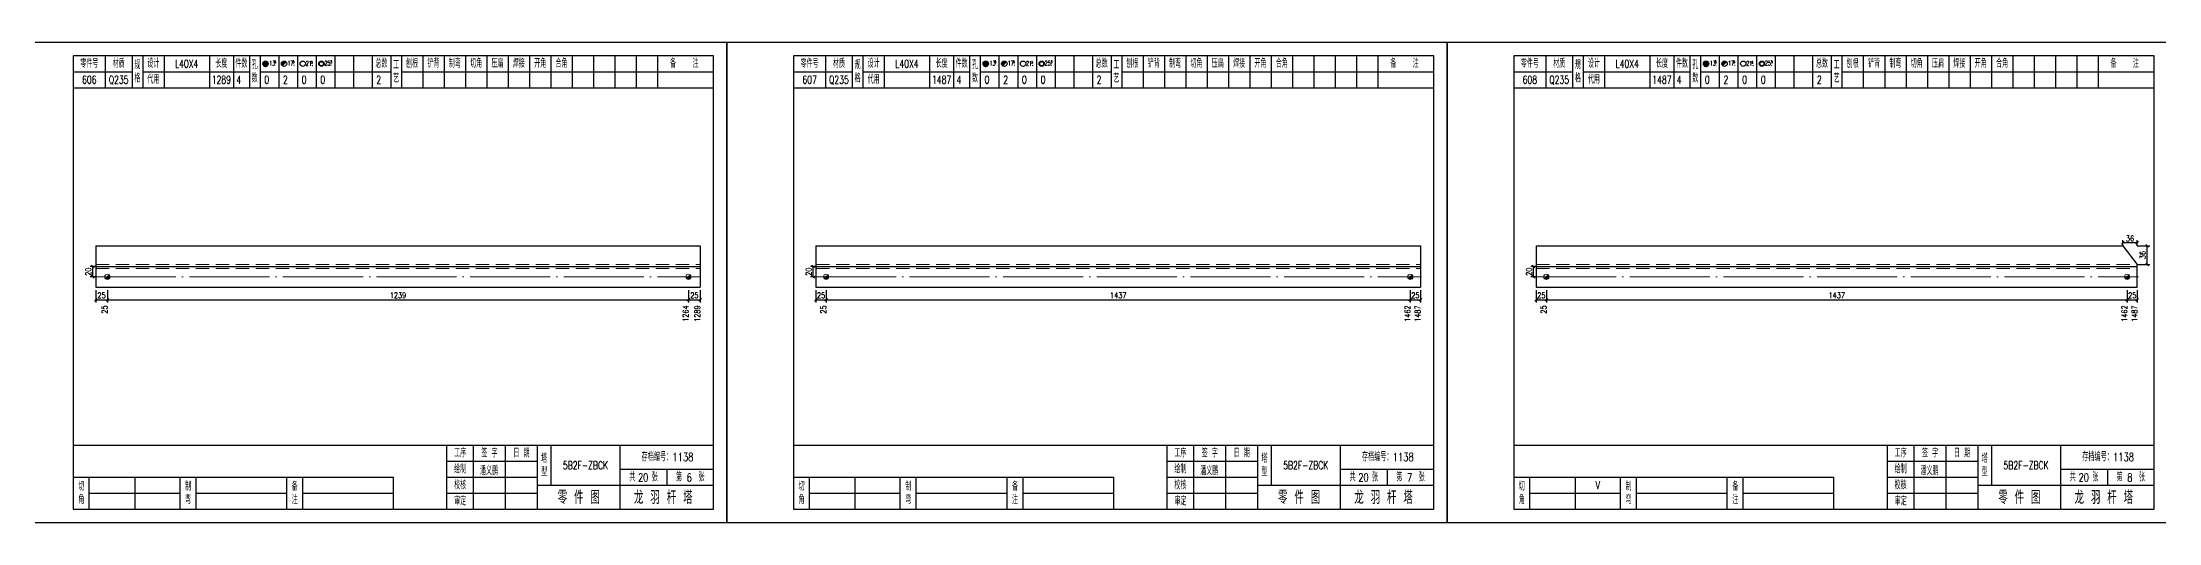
# Model space of a CAD drawing. Header units: millimetres. Extents: x 0 to 30240, y -10896 to -1348.
# Drawn here: x 1363 to 2157, y -4617 to -4437 of the extents above; entities that cross this region are included whole.
import ezdxf
from ezdxf.enums import TextEntityAlignment as Align

# ---------------------------------------------------------------- set-up
doc = ezdxf.new("R2010")
doc.units = ezdxf.units.MM
doc.header["$LTSCALE"] = 20
doc.header["$PDMODE"] = 1
doc.linetypes.add('DASHDOT2X', pattern=[1.75, 1.5, -0.125, 0, -0.125])
doc.linetypes.add('HIDDEN', pattern=[0.375, 0.25, -0.125])
for name, color, linetype, lineweight in [('1', 7, 'Continuous', 25), ('11', 3, 'Continuous', 13), ('2', 1, 'HIDDEN', 13), ('5', 1, 'Continuous', 13), ('7', 2, 'DASHDOT2X', 13)]:
    doc.layers.add(name, color=color, linetype=linetype, lineweight=lineweight)
doc.styles.get("Standard").update_dxf_attribs({"font": 'simplex', "width": 0.7, "bigfont": 'gbhzfs.shx'})
doc.styles.add('SYMBOL_TXT', font='txt.shx', dxfattribs={"width": 0.6})
doc.styles.add('TITLE_TXT', font='simplex.shx', dxfattribs={"width": 0.75, "height": 2.5, "bigfont": 'gbhzfs.shx'})
doc.dimstyles.get("Standard").update_dxf_attribs({"dimtxt": 2.1, "dimasz": 1, "dimexe": 1.05, "dimexo": 0, "dimgap": 0.63, "dimtad": 1, "dimzin": 0, "dimdsep": 46, "dimtxsty": 'standard', "dimblk": 'OBLIQUE', "dimblk1": 'OBLIQUE', "dimblk2": 'OBLIQUE', "dimcen": 0.09, "dimadec": 0, "dimazin": 0, "dimtfac": 1, "dimtdec": 1, "dimtix": 1, "dimtmove": 0, "dimatfit": 3, "dimfxl": 0, "dimtolj": 1, "dimtzin": 0, "dimarcsym": 0})
pattern_1 = [(0, (-3, 0), (0, 0.0125), [])]

# ---------------------------------------------------------------- blocks, each defined once
blk = doc.blocks.new('M12_HOLE')
h = blk.add_hatch()
h.set_pattern_fill('LINE', scale=0.1, style=0)
h.set_pattern_definition(pattern_1)
h.paths.add_polyline_path([(-5, 0, 1), (-1, 0, 1)])
at = {"color": 7}
blk.add_circle((-3, 0), 2, dxfattribs=at)
at = {"color": 7, "attachment_point": 1, "style": 'SYMBOL_TXT'}
for s, insert, char_height, width in [('13\\f??|b0|i0|c0|p54;.', (-0.1, 2.1), 3.5, 5.707), ('5', (3.7, 2.3), 1.8, 2.931)]:
    blk.add_mtext(s, dxfattribs=dict(at, insert=insert, char_height=char_height, width=width))
blk = doc.blocks.new('M16_HOLE')
h = blk.add_hatch()
h.set_pattern_fill('LINE', scale=0.1, style=0)
h.set_pattern_definition(pattern_1)
h.paths.add_polyline_path([(-1.6, 1.4, 0.668179), (-5, 0, 0.198912), (-4.4, -1.4)])
at = {"color": 7}
blk.add_circle((-3, 0), 2, dxfattribs=at)
at = {"color": 7, "attachment_point": 1, "style": 'SYMBOL_TXT'}
for s, insert, char_height, width in [('17.', (-0.4, 2.1), 3.5, 6.316), ('5', (3.6, 2.3), 1.8, 1.822)]:
    blk.add_mtext(s, dxfattribs=dict(at, insert=insert, char_height=char_height, width=width))
blk = doc.blocks.new('M20_HOLE')
at = {"color": 7}
blk.add_circle((-3, 0), 2, dxfattribs=at)
at = {"color": 7, "attachment_point": 1, "style": 'SYMBOL_TXT'}
for s, insert, char_height, width in [('21.', (-0.7, 2), 3.5, 6.074), ('5', (3.3, 2), 1.8, 1.458)]:
    blk.add_mtext(s, dxfattribs=dict(at, insert=insert, char_height=char_height, width=width))
blk = doc.blocks.new('M24_HOLE')
at = {"color": 7}
for radius in [2, 1.5]:
    blk.add_circle((-3, 0), radius, dxfattribs=at)
at = {"color": 7, "attachment_point": 1, "style": 'SYMBOL_TXT'}
for s, insert, char_height, width in [('25.', (-0.7, 2.1), 3.5, 2.429), ('5', (3.9, 2.3), 1.8, 1.944)]:
    blk.add_mtext(s, dxfattribs=dict(at, insert=insert, char_height=char_height, width=width))
blk = doc.blocks.new('JgCard')
for p, q in [((270, 180), (0, 180)), ((0, 180), (0, 0)), ((265, 175), (25, 175)), ((25, 175), (25, 5)), ((37, 175), (37, 163)), ((47, 175), (47, 163)), ((51, 175), (51, 163)), ((59, 175), (59, 163)), ((76, 175), (76, 163)), ((85, 175), (85, 163)), ((91, 175), (91, 163)), ((95, 175), (95, 163)), ((102, 175), (102, 163)), ((109, 175), (109, 163)), ((116, 175), (116, 163)), ((123, 175), (123, 163)), ((130, 175), (130, 163)), ((137, 175), (137, 163)), ((144, 175), (144, 163)), ((148, 175), (148, 163)), ((156, 175), (156, 163)), ((164, 175), (164, 163)), ((172, 175), (172, 163)), ((180, 175), (180, 163)), ((188, 175), (188, 163)), ((196, 175), (196, 163)), ((204, 175), (204, 163)), ((212, 175), (212, 163)), ((220, 175), (220, 163)), ((228, 175), (228, 163)), ((236, 175), (236, 163)), ((244, 175), (244, 163)), ((265, 5), (265, 175)), ((270, 0), (270, 180)), ((25, 169), (47, 169)), ((51, 169), (91, 169)), ((95, 169), (144, 169)), ((148, 169), (265, 169)), ((25, 163), (265, 163)), ((25, 29), (265, 29)), ((165, 5), (165, 29)), ((175, 5), (175, 29)), ((187, 5), (187, 29)), ((199, 5), (199, 29)), ((204, 29), (204, 14)), ((230, 5), (230, 29)), ((25, 17), (145, 17)), ((31, 5), (31, 17)), ((48, 17), (48, 5)), ((65, 5), (65, 17)), ((71, 5), (71, 17)), ((105, 5), (105, 17)), ((111, 5), (111, 17)), ((145, 5), (145, 17)), ((165, 23), (199, 23)), ((165, 17), (199, 17)), ((230, 20), (265, 20)), ((247.5, 20), (247.5, 14)), ((31, 11), (65, 11)), ((71, 11), (105, 11)), ((111, 11), (145, 11)), ((165, 11), (199, 11)), ((199, 14), (265, 14)), ((0, 0), (270, 0)), ((25, 5), (265, 5))]:
    blk.add_line(p, q)
blk.add_lwpolyline([(96.03, 171.99, -1), (98.03, 171.99, -1)], format="xyb", close=True)
blk.add_point((145, 96))
at = {"xscale": 0.5, "yscale": 0.5, "zscale": 0.5}
for name, p in [('M12_HOLE', (98.53, 171.99)), ('M16_HOLE', (105.5, 172)), ('M20_HOLE', (112.5, 172)), ('M24_HOLE', (119.5, 172))]:
    blk.add_blockref(name, p, dxfattribs=at)
at = {"style": 'TITLE_TXT', "width": 0.75}
for s, height, p in [('存档编号：1138', 3.076, (238.02, 23.07)), ('潘义鹏', 3, (177.45, 17.91)), ('龙 羽 杆 塔', 5, (235.17, 6.97))]:
    blk.add_text(s, height=height, dxfattribs=at).set_placement(p)
at = {"attachment_point": 5, "style": 'TITLE_TXT'}
for s, insert, char_height, width in [('零件号', (31, 172), 3, 15), ('材质', (42, 172), 3, 8), ('规格', (49, 169), 3, 4), ('代用', (55, 166), 3, 8), ('设计', (55, 172), 3, 8), ('长度', (80.5, 172), 3, 8), ('件数', (88, 172), 3, 6), ('孔数', (93, 169), 3, 4), ('总数', (140.5, 172), 3, 7), ('工\\P艺', (146, 169), 3, 4), ('刨根', (152, 172), 3, 8), ('铲背', (160, 172), 3, 8), ('制弯', (168, 172), 3, 8), ('切角', (176, 172), 3, 8), ('压扁', (184, 172), 3, 8), ('焊接', (192, 172), 3, 8), ('开角', (200, 172), 3, 8), ('合角', (208, 172), 3, 8), ('备    注', (254, 172), 3, 22), ('工序', (170, 26), 3, 10), ('签 字', (181, 26), 3, 12), ('日 期', (193, 26), 3, 12), ('塔\\P型', (201.5, 21.5), 3, 5), ('绘制', (170, 20), 3, 10), ('共    张', (238.75, 17), 3, 17.5), ('第    张', (256.25, 17), 3, 17.5), ('切\\P角', (28, 11), 3, 6), ('制\\P弯', (68, 11), 3, 6), ('备\\P注', (108, 11), 3, 6), ('校核', (170, 14), 3, 10), ('审定', (170, 8), 3, 10), ('零 件 图', (214.5, 9.5), 5, 31)]:
    blk.add_mtext(s, dxfattribs=dict(at, insert=insert, char_height=char_height, width=width))
blk = doc.blocks.new('M16')
for p, q in [((-0.71, -0.71), (0.71, 0.71)), ((-0.4, 0), (0.4, 0)), ((0, 0.4), (0, -0.4))]:
    blk.add_line(p, q)
blk.add_circle((0, 0), 1)
for radius in [0.8, 0.6, 0.4, 0.2]:
    blk.add_arc((0, 0), radius, 225, 45)
blk = doc.blocks.new('_Oblique')
at = {"color": 0, "linetype": 'ByBlock', "lineweight": -2}
blk.add_line((-0.5, -0.5), (0.5, 0.5), dxfattribs=at)
blk = doc.blocks.new('*D2975')
at = {"layer": '11', "color": 0, "lineweight": -2}
for p, q in [((2143.25, -4513.48), (2143.25, -4511.38)), ((2148.7, -4512.43), (2143.25, -4512.43)), ((2148.7, -4513.48), (2148.7, -4511.38))]:
    blk.add_line(p, q, dxfattribs=at)
at = {"layer": 'Defpoints', "color": 0}
for p in [(2143.25, -4512.43), (2143.25, -4513.48), (2148.7, -4513.48)]:
    blk.add_point(p, dxfattribs=at)
at = {"layer": '11', "color": 0, "lineweight": -2, "rotation": 180}
blk.add_blockref('_Oblique', (2143.25, -4512.43), dxfattribs=at)
at = {"layer": '11', "color": 0, "lineweight": -2}
blk.add_blockref('_Oblique', (2148.7, -4512.43), dxfattribs=at)
at = {"layer": '11', "color": 0, "insert": (2145.97, -4510.75), "char_height": 2.1, "attachment_point": 5}
blk.add_mtext('\\A1;36', dxfattribs=at)

msp = doc.modelspace()

# ---------------------------------------------------------------- linework, layer by layer
at = {"layer": '1'}
for p, q in [((1383.4, -4513.482), (1383.4, -4529.022)), ((1383.4, -4513.482), (1610, -4513.482)), ((1610, -4513.482), (1610, -4529.022)), ((1653.4, -4513.482), (1653.4, -4529.022)), ((1653.4, -4513.482), (1880, -4513.482)), ((1880, -4513.482), (1880, -4529.022)), ((1923.4, -4513.482), (1923.4, -4529.022)), ((1923.4, -4513.482), (2143.246, -4513.482)), ((2143.246, -4513.482), (2148.7, -4520.475)), ((1383.4, -4521.252), (1610, -4521.252)), ((1653.4, -4521.252), (1880, -4521.252)), ((1923.4, -4521.252), (2148.7, -4521.252)), ((2148.7, -4521.252), (2148.7, -4520.475)), ((2148.7, -4529.022), (2148.7, -4521.252)), ((1383.4, -4529.022), (1610, -4529.022)), ((1653.4, -4529.022), (1880, -4529.022)), ((1923.4, -4529.022), (2148.7, -4529.022))]:
    msp.add_line(p, q, dxfattribs=at)
at = {"layer": '2'}
for p, q in [((1383.4, -4520.475), (1610, -4520.475)), ((1653.4, -4520.475), (1880, -4520.475)), ((1923.4, -4520.475), (2148.7, -4520.475)), ((1383.4, -4522.029), (1610, -4522.029)), ((1653.4, -4522.029), (1880, -4522.029)), ((1923.4, -4522.029), (2148.7, -4522.029))]:
    msp.add_line(p, q, dxfattribs=at)
at = {"layer": '7'}
for p, q in [((1383.4, -4525.137), (1609.819, -4525.137)), ((1653.4, -4525.137), (1880.365, -4525.137)), ((1923.4, -4525.137), (2149.096, -4525.137))]:
    msp.add_line(p, q, dxfattribs=at)

# ---------------------------------------------------------------- block references
at = {"layer": '1'}
for p in [(1350, -4617.252), (1620, -4617.252), (1890, -4617.252)]:
    msp.add_blockref('JgCard', p, dxfattribs=at)
at = {"layer": '5'}
for p in [(1387.795, -4525.137), (1605.619, -4525.137), (1657.209, -4525.137), (1876.165, -4525.137), (1927.188, -4525.137), (2144.896, -4525.137)]:
    msp.add_blockref('M16', p, dxfattribs=at)

# ---------------------------------------------------------------- texts
at = {"style": 'TITLE_TXT', "width": 0.75}
for s, p in [('20', (1586.702, -4601.79)), ('6', (1604.929, -4601.835)), ('20', (1856.702, -4601.79)), ('7', (1874.929, -4601.835)), ('20', (2126.702, -4601.79)), ('8', (2144.929, -4601.835))]:
    msp.add_text(s, height=3, dxfattribs=at).set_placement(p)
at = {"layer": '1', "width": 0.7}
for s, p in [('606', (1381, -4451.252)), ('Q235', (1392, -4451.252)), ('L40X4', (1417.5, -4445.252)), ('1289', (1430.5, -4451.252)), ('4', (1437, -4451.252)), ('0', (1447.5, -4451.252)), ('2', (1454.5, -4451.252)), ('0', (1461.5, -4451.252)), ('0', (1468.5, -4451.252)), ('2', (1489.5, -4451.252)), ('607', (1651, -4451.252)), ('Q235', (1662, -4451.252)), ('L40X4', (1687.5, -4445.252)), ('1487', (1700.5, -4451.252)), ('4', (1707, -4451.252)), ('0', (1717.5, -4451.252)), ('2', (1724.5, -4451.252)), ('0', (1731.5, -4451.252)), ('0', (1738.5, -4451.252)), ('2', (1759.5, -4451.252)), ('608', (1921, -4451.252)), ('Q235', (1932, -4451.252)), ('L40X4', (1957.5, -4445.252)), ('1487', (1970.5, -4451.252)), ('4', (1977, -4451.252)), ('0', (1987.5, -4451.252)), ('2', (1994.5, -4451.252)), ('0', (2001.5, -4451.252)), ('0', (2008.5, -4451.252)), ('2', (2029.5, -4451.252)), ('V', (1946.5, -4603.252))]:
    msp.add_text(s, height=3, dxfattribs=at).set_placement(p, align=Align.MIDDLE_CENTER)
for s, p in [('25', (1387.777, -4535.847)), ('1264', (1605.605, -4535.847)), ('1289', (1610, -4535.847)), ('25', (1657.209, -4535.847)), ('1462', (1876.191, -4535.847)), ('1487', (1880, -4535.847)), ('25', (1927.188, -4535.847)), ('1462', (2144.918, -4535.847)), ('1487', (2148.7, -4535.847))]:
    msp.add_text(s, height=2.1, rotation=90, dxfattribs=at).set_placement(p, align=Align.RIGHT)
at = {"layer": '1', "char_height": 3, "width": 26, "attachment_point": 5}
for insert in [(1567, -4595.752), (1837, -4595.752), (2107, -4595.752)]:
    msp.add_mtext('5B2F-ZBCK', dxfattribs=dict(at, insert=insert))

# ---------------------------------------------------------------- dimensions: what is measured, and where the dimension line sits
at = {"layer": '1'}
for base, p1, p2 in [((1382.35, -4521.252), (1383.35, -4525.137), (1383.35, -4521.252)), ((1652.35, -4521.252), (1653.35, -4525.137), (1653.35, -4521.252)), ((1922.35, -4521.252), (1923.35, -4525.137), (1923.35, -4521.252))]:
    msp.add_linear_dim(base=base, p1=p1, p2=p2, angle=90, text='20', dimstyle='standard', dxfattribs=at).render()
at = {"layer": '11'}
dim = msp.add_linear_dim(base=(2143.246, -4512.432), p1=(2148.7, -4513.482), p2=(2143.246, -4513.482), text='36', dimstyle='standard', dxfattribs=at)
dim.commit()
dim.dimension.update_dxf_attribs({"geometry": '*D2975', "text_midpoint": (2145.973, -4510.752)})
msp.add_linear_dim(base=(2152.375, -4513.482), p1=(2148.7, -4520.475), p2=(2148.7, -4513.482), angle=90, text='36', dimstyle='standard', dxfattribs=at).render()
for base, p1, p2, text in [((1387.795, -4533.747), (1383.4, -4530.072), (1387.795, -4530.072), '25'), ((1605.619, -4533.747), (1387.795, -4530.072), (1605.619, -4530.072), '1239'), ((1610, -4533.747), (1605.619, -4530.072), (1610, -4530.072), '25'), ((1657.209, -4533.747), (1653.4, -4530.072), (1657.209, -4530.072), '25'), ((1876.165, -4533.747), (1657.209, -4530.072), (1876.165, -4530.072), '1437'), ((1880, -4533.747), (1876.165, -4530.072), (1880, -4530.072), '25'), ((1927.188, -4533.747), (1923.4, -4530.072), (1927.188, -4530.072), '25'), ((2144.896, -4533.747), (1927.188, -4530.072), (2144.896, -4530.072), '1437'), ((2148.7, -4533.747), (2144.896, -4530.072), (2148.7, -4530.072), '25')]:
    msp.add_linear_dim(base=base, p1=p1, p2=p2, text=text, dimstyle='standard', dxfattribs=at).render()

doc.saveas('drawing.dxf')
